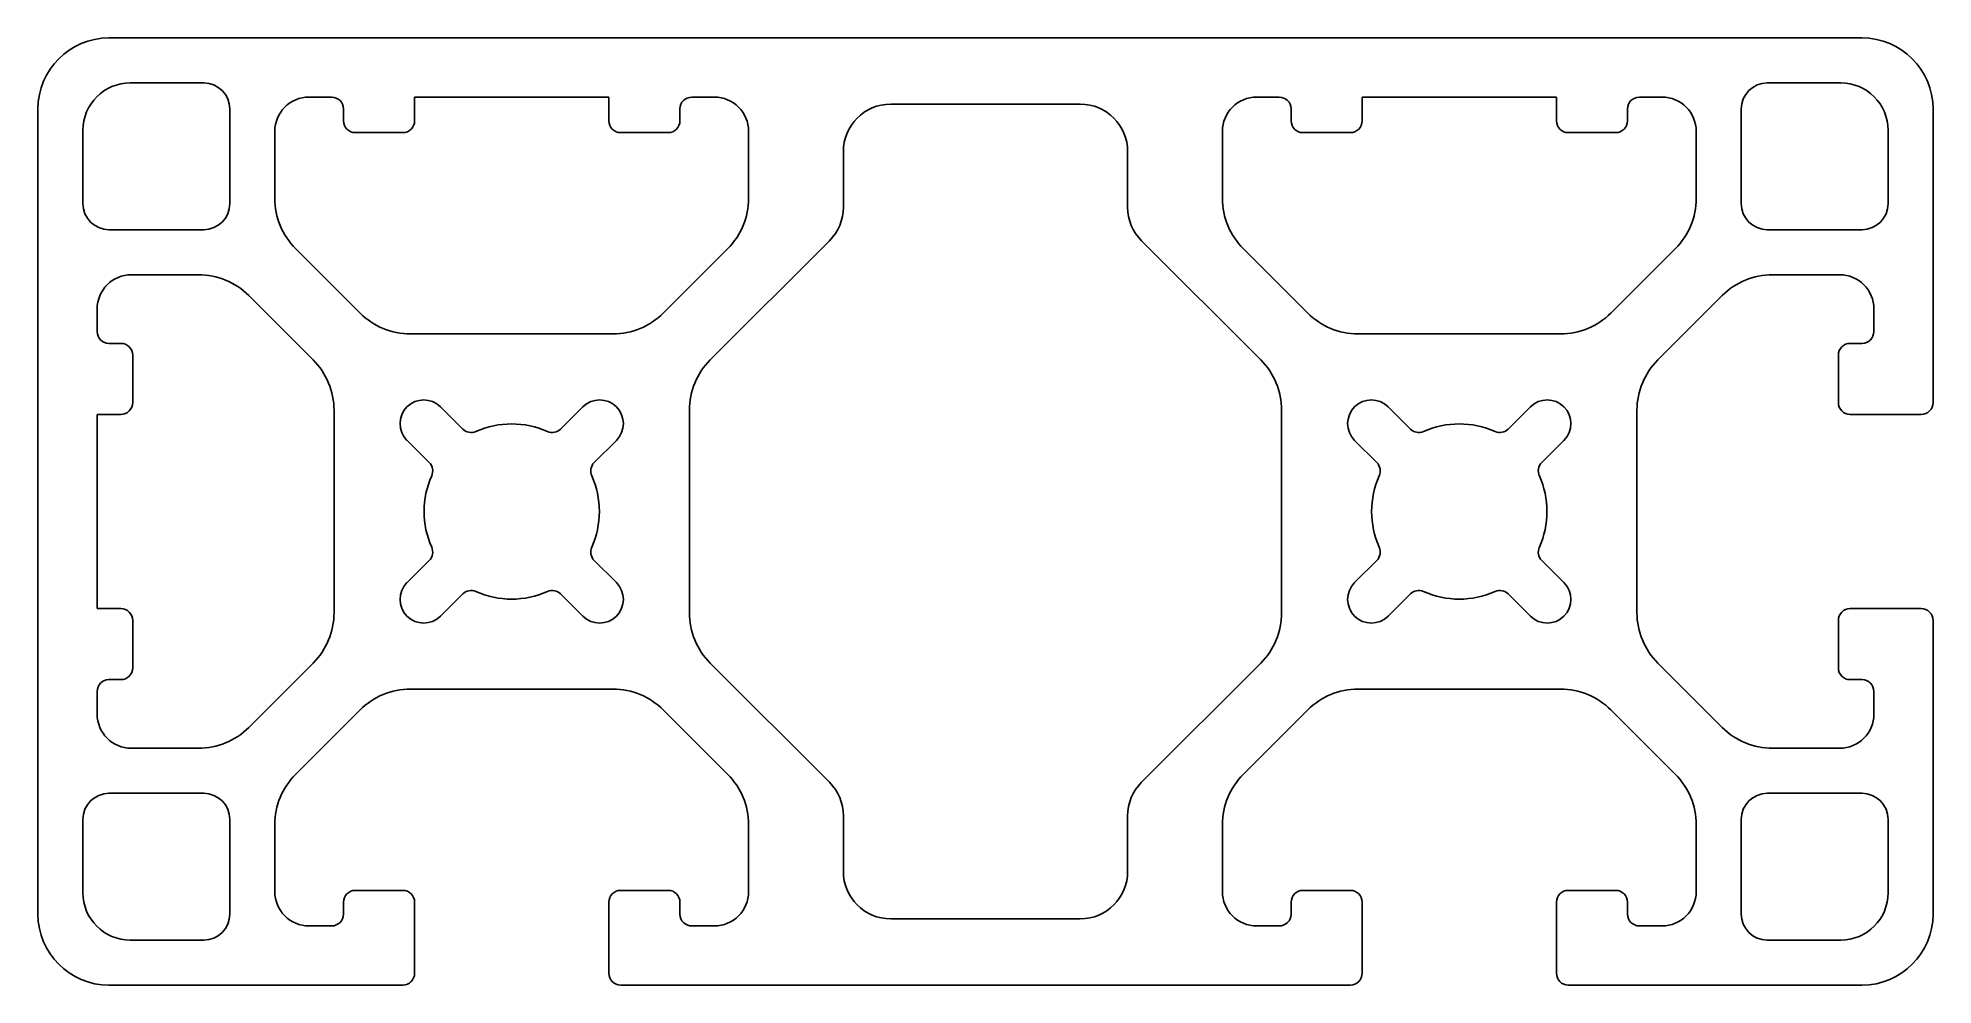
# Model space of a CAD drawing. Extents: x 1842.2 to 1922.2, y 1519.6 to 1559.6.
import ezdxf

# ---------------------------------------------------------------- set-up
doc = ezdxf.new("R2010")
doc.units = 0
doc.layers.get('0').update_dxf_attribs({"linetype": 'CONTINUOUS'})

msp = doc.modelspace()

# ---------------------------------------------------------------- linework, layer by layer
for p, q in [((1919.183, 1559.624), (1845.183, 1559.624)), ((1846.083, 1557.724), (1849.183, 1557.724)), ((1915.183, 1557.724), (1918.283, 1557.724)), ((1853.633, 1557.124), (1854.583, 1557.124)), ((1858.083, 1556.124), (1858.083, 1557.124)), ((1858.083, 1557.124), (1866.283, 1557.124)), ((1866.283, 1557.124), (1866.283, 1556.124)), ((1869.783, 1557.124), (1870.733, 1557.124)), ((1878.183, 1556.824), (1886.183, 1556.824)), ((1893.633, 1557.124), (1894.583, 1557.124)), ((1898.083, 1556.124), (1898.083, 1557.124)), ((1898.083, 1557.124), (1906.283, 1557.124)), ((1906.283, 1557.124), (1906.283, 1556.124)), ((1909.783, 1557.124), (1910.733, 1557.124)), ((1842.183, 1556.624), (1842.183, 1522.624)), ((1850.283, 1556.624), (1850.283, 1552.624)), ((1855.083, 1556.624), (1855.083, 1556.124)), ((1869.283, 1556.124), (1869.283, 1556.624)), ((1895.083, 1556.624), (1895.083, 1556.124)), ((1909.283, 1556.124), (1909.283, 1556.624)), ((1914.083, 1552.624), (1914.083, 1556.624)), ((1922.183, 1544.224), (1922.183, 1556.624)), ((1844.083, 1552.624), (1844.083, 1555.724)), ((1852.183, 1552.847), (1852.183, 1555.674)), ((1855.583, 1555.624), (1857.583, 1555.624)), ((1866.783, 1555.624), (1868.783, 1555.624)), ((1872.183, 1555.674), (1872.183, 1552.847)), ((1892.183, 1552.847), (1892.183, 1555.674)), ((1895.583, 1555.624), (1897.583, 1555.624)), ((1906.783, 1555.624), (1908.783, 1555.624)), ((1912.183, 1555.674), (1912.183, 1552.847)), ((1920.283, 1555.724), (1920.283, 1552.624)), ((1876.183, 1552.473), (1876.183, 1554.824)), ((1888.183, 1554.824), (1888.183, 1552.473)), ((1849.183, 1551.524), (1845.183, 1551.524)), ((1919.183, 1551.524), (1915.183, 1551.524)), ((1855.784, 1548.003), (1853.061, 1550.725)), ((1871.304, 1550.725), (1868.581, 1548.003)), ((1870.561, 1546.023), (1875.597, 1551.058)), ((1888.768, 1551.058), (1893.804, 1546.023)), ((1895.784, 1548.003), (1893.061, 1550.725)), ((1911.304, 1550.725), (1908.581, 1548.003)), ((1846.133, 1549.624), (1848.96, 1549.624)), ((1915.405, 1549.624), (1918.233, 1549.624)), ((1844.683, 1547.224), (1844.683, 1548.174)), ((1851.081, 1548.745), (1853.804, 1546.023)), ((1910.561, 1546.023), (1913.284, 1548.745)), ((1919.683, 1548.174), (1919.683, 1547.224)), ((1845.683, 1546.724), (1845.183, 1546.724)), ((1866.46, 1547.124), (1857.905, 1547.124)), ((1906.46, 1547.124), (1897.905, 1547.124)), ((1919.183, 1546.724), (1918.683, 1546.724)), ((1846.183, 1544.224), (1846.183, 1546.224)), ((1918.183, 1546.224), (1918.183, 1544.224)), ((1859.177, 1544.044), (1860.116, 1543.105)), ((1864.249, 1543.105), (1865.188, 1544.044)), ((1899.177, 1544.044), (1900.116, 1543.105)), ((1904.249, 1543.105), (1905.188, 1544.044)), ((1844.683, 1535.524), (1844.683, 1543.724)), ((1844.683, 1543.724), (1845.683, 1543.724)), ((1854.683, 1543.902), (1854.683, 1535.347)), ((1869.683, 1535.347), (1869.683, 1543.902)), ((1894.683, 1543.902), (1894.683, 1535.347)), ((1909.683, 1535.347), (1909.683, 1543.902)), ((1918.683, 1543.724), (1921.683, 1543.724)), ((1858.702, 1541.691), (1857.763, 1542.629)), ((1866.602, 1542.629), (1865.664, 1541.691)), ((1898.702, 1541.691), (1897.763, 1542.629)), ((1906.602, 1542.629), (1905.664, 1541.691)), ((1857.763, 1536.619), (1858.702, 1537.557)), ((1865.664, 1537.557), (1866.602, 1536.619)), ((1897.763, 1536.619), (1898.702, 1537.557)), ((1905.664, 1537.557), (1906.602, 1536.619)), ((1860.116, 1536.143), (1859.177, 1535.205)), ((1865.188, 1535.205), (1864.249, 1536.143)), ((1900.116, 1536.143), (1899.177, 1535.205)), ((1905.188, 1535.205), (1904.249, 1536.143)), ((1845.683, 1535.524), (1844.683, 1535.524)), ((1921.683, 1535.524), (1918.683, 1535.524)), ((1846.183, 1533.024), (1846.183, 1535.024)), ((1918.183, 1535.024), (1918.183, 1533.024)), ((1922.183, 1522.624), (1922.183, 1535.024)), ((1853.804, 1533.225), (1851.081, 1530.503)), ((1875.597, 1528.19), (1870.561, 1533.225)), ((1893.804, 1533.225), (1888.768, 1528.19)), ((1913.284, 1530.503), (1910.561, 1533.225)), ((1844.683, 1531.074), (1844.683, 1532.024)), ((1845.183, 1532.524), (1845.683, 1532.524)), ((1857.905, 1532.124), (1866.46, 1532.124)), ((1897.905, 1532.124), (1906.46, 1532.124)), ((1918.683, 1532.524), (1919.183, 1532.524)), ((1919.683, 1532.024), (1919.683, 1531.074)), ((1853.061, 1528.523), (1855.784, 1531.245)), ((1868.581, 1531.245), (1871.304, 1528.523)), ((1893.061, 1528.523), (1895.784, 1531.245)), ((1908.581, 1531.245), (1911.304, 1528.523)), ((1848.96, 1529.624), (1846.133, 1529.624)), ((1918.233, 1529.624), (1915.405, 1529.624)), ((1845.183, 1527.724), (1849.183, 1527.724)), ((1915.183, 1527.724), (1919.183, 1527.724)), ((1844.083, 1523.524), (1844.083, 1526.624)), ((1850.283, 1526.624), (1850.283, 1522.624)), ((1852.183, 1523.574), (1852.183, 1526.402)), ((1872.183, 1526.402), (1872.183, 1523.574)), ((1876.183, 1524.424), (1876.183, 1526.776)), ((1888.183, 1526.776), (1888.183, 1524.424)), ((1892.183, 1523.574), (1892.183, 1526.402)), ((1912.183, 1526.402), (1912.183, 1523.574)), ((1914.083, 1522.624), (1914.083, 1526.624)), ((1920.283, 1526.624), (1920.283, 1523.524)), ((1857.583, 1523.624), (1855.583, 1523.624)), ((1868.783, 1523.624), (1866.783, 1523.624)), ((1897.583, 1523.624), (1895.583, 1523.624)), ((1908.783, 1523.624), (1906.783, 1523.624)), ((1855.083, 1523.124), (1855.083, 1522.624)), ((1858.083, 1520.124), (1858.083, 1523.124)), ((1866.283, 1523.124), (1866.283, 1520.124)), ((1869.283, 1522.624), (1869.283, 1523.124)), ((1886.183, 1522.424), (1878.183, 1522.424)), ((1895.083, 1523.124), (1895.083, 1522.624)), ((1898.083, 1520.124), (1898.083, 1523.124)), ((1906.283, 1523.124), (1906.283, 1520.124)), ((1909.283, 1522.624), (1909.283, 1523.124)), ((1854.583, 1522.124), (1853.633, 1522.124)), ((1870.733, 1522.124), (1869.783, 1522.124)), ((1894.583, 1522.124), (1893.633, 1522.124)), ((1910.733, 1522.124), (1909.783, 1522.124)), ((1849.183, 1521.524), (1846.083, 1521.524)), ((1918.283, 1521.524), (1915.183, 1521.524)), ((1845.183, 1519.624), (1857.583, 1519.624)), ((1866.783, 1519.624), (1897.583, 1519.624)), ((1906.783, 1519.624), (1919.183, 1519.624))]:
    msp.add_line(p, q)
for centre, radius, start, end in [((1845.183, 1556.624), 3, 90, 180), ((1919.183, 1556.624), 3, 0, 90), ((1846.083, 1555.724), 2, 90, 180), ((1849.183, 1556.624), 1.1, 0, 90), ((1915.183, 1556.624), 1.1, 90, 180), ((1918.283, 1555.724), 2, 0, 90), ((1853.633, 1555.674), 1.45, 90, 180), ((1854.583, 1556.624), 0.5, 0, 90), ((1869.783, 1556.624), 0.5, 90, 180), ((1870.733, 1555.674), 1.45, 0, 90), ((1878.183, 1554.824), 2, 90, 180), ((1886.183, 1554.824), 2, 0, 90), ((1893.633, 1555.674), 1.45, 90, 180), ((1894.583, 1556.624), 0.5, 0, 90), ((1909.783, 1556.624), 0.5, 90, 180), ((1910.733, 1555.674), 1.45, 0, 90), ((1855.583, 1556.124), 0.5, 180, 270), ((1857.583, 1556.124), 0.5, 270, 0), ((1866.783, 1556.124), 0.5, 180, 270), ((1868.783, 1556.124), 0.5, 270, 0), ((1895.583, 1556.124), 0.5, 180, 270), ((1897.583, 1556.124), 0.5, 270, 360), ((1906.783, 1556.124), 0.5, 180, 270), ((1908.783, 1556.124), 0.5, 270, 0), ((1855.183, 1552.847), 3, 180, 225), ((1869.183, 1552.847), 3, 315, 0), ((1895.183, 1552.847), 3, 180, 225), ((1909.183, 1552.847), 3, 315, 0), ((1845.183, 1552.624), 1.1, 180, 270), ((1849.183, 1552.624), 1.1, 270, 360), ((1874.183, 1552.473), 2, 315, 0), ((1890.183, 1552.473), 2, 180, 225), ((1915.183, 1552.624), 1.1, 180, 270), ((1919.183, 1552.624), 1.1, 270, 0), ((1846.133, 1548.174), 1.45, 90, 180), ((1848.96, 1546.624), 3, 45, 90), ((1915.405, 1546.624), 3, 90, 135), ((1918.233, 1548.174), 1.45, 0, 90), ((1857.905, 1550.124), 3, 225, 270), ((1866.46, 1550.124), 3, 270, 315), ((1897.905, 1550.124), 3, 225, 270), ((1906.46, 1550.124), 3, 270, 315), ((1845.183, 1547.224), 0.5, 180, 270), ((1919.183, 1547.224), 0.5, 270, 0), ((1845.683, 1546.224), 0.5, 0, 90), ((1918.683, 1546.224), 0.5, 90, 180), ((1851.683, 1543.902), 3, 0, 45), ((1872.683, 1543.902), 3, 135, 180), ((1891.683, 1543.902), 3, 0, 45), ((1912.683, 1543.902), 3, 135, 180), ((1845.683, 1544.224), 0.5, 270, 0), ((1858.47, 1543.336), 1, 45, 225), ((1865.895, 1543.336), 1, 315, 135), ((1898.47, 1543.336), 1, 45, 225), ((1905.895, 1543.336), 1, 315, 135), ((1918.683, 1544.224), 0.5, 180, 270), ((1921.683, 1544.224), 0.5, 270, 0), ((1862.183, 1539.624), 3.7, 65.92483, 114.07517), ((1902.183, 1539.624), 3.7, 65.92483, 114.07517), ((1860.469, 1543.459), 0.5, 225, 294.07517), ((1863.896, 1543.459), 0.5, 245.92483, 315), ((1900.469, 1543.459), 0.5, 225, 294.07517), ((1903.896, 1543.459), 0.5, 245.92483, 315), ((1858.348, 1541.337), 0.5, 335.92483, 45), ((1866.017, 1541.337), 0.5, 135, 204.07517), ((1898.348, 1541.337), 0.5, 335.92483, 45), ((1906.017, 1541.337), 0.5, 135, 204.07517), ((1862.183, 1539.624), 3.7, 155.92483, 204.07517), ((1862.183, 1539.624), 3.7, 335.92483, 24.07517), ((1902.183, 1539.624), 3.7, 155.92483, 204.07517), ((1902.183, 1539.624), 3.7, 335.92483, 24.07517), ((1858.348, 1537.911), 0.5, 315, 24.07517), ((1866.017, 1537.911), 0.5, 155.92483, 225), ((1898.348, 1537.911), 0.5, 315, 24.07517), ((1906.017, 1537.911), 0.5, 155.92483, 225), ((1858.47, 1535.912), 1, 135, 315), ((1860.469, 1535.789), 0.5, 65.92483, 135), ((1862.183, 1539.624), 3.7, 245.92483, 294.07517), ((1863.896, 1535.789), 0.5, 45, 114.07517), ((1865.895, 1535.912), 1, 225, 45), ((1898.47, 1535.912), 1, 135, 315), ((1900.469, 1535.789), 0.5, 65.92483, 135), ((1902.183, 1539.624), 3.7, 245.92483, 294.07517), ((1903.896, 1535.789), 0.5, 45, 114.07517), ((1905.895, 1535.912), 1, 225, 45), ((1845.683, 1535.024), 0.5, 0, 90), ((1851.683, 1535.347), 3, 315, 0), ((1872.683, 1535.347), 3, 180, 225), ((1891.683, 1535.347), 3, 315, 0), ((1912.683, 1535.347), 3, 180, 225), ((1918.683, 1535.024), 0.5, 90, 180), ((1921.683, 1535.024), 0.5, 0, 90), ((1845.683, 1533.024), 0.5, 270, 0), ((1918.683, 1533.024), 0.5, 180, 270), ((1845.183, 1532.024), 0.5, 90, 180), ((1857.905, 1529.124), 3, 90, 135), ((1866.46, 1529.124), 3, 45, 90), ((1897.905, 1529.124), 3, 90, 135), ((1906.46, 1529.124), 3, 45, 90), ((1919.183, 1532.024), 0.5, 0, 90), ((1846.133, 1531.074), 1.45, 180, 270), ((1848.96, 1532.624), 3, 270, 315), ((1915.405, 1532.624), 3, 225, 270), ((1918.233, 1531.074), 1.45, 270, 360), ((1855.183, 1526.402), 3, 135, 180), ((1869.183, 1526.402), 3, 0, 45), ((1874.183, 1526.776), 2, 0, 45), ((1890.183, 1526.776), 2, 135, 180), ((1895.183, 1526.402), 3, 135, 180), ((1909.183, 1526.402), 3, 0, 45), ((1845.183, 1526.624), 1.1, 90, 180), ((1849.183, 1526.624), 1.1, 0, 90), ((1915.183, 1526.624), 1.1, 90, 180), ((1919.183, 1526.624), 1.1, 0, 90), ((1878.183, 1524.424), 2, 180, 270), ((1886.183, 1524.424), 2, 270, 360), ((1846.083, 1523.524), 2, 180, 270), ((1853.633, 1523.574), 1.45, 180, 270), ((1855.583, 1523.124), 0.5, 90, 180), ((1857.583, 1523.124), 0.5, 0, 90), ((1866.783, 1523.124), 0.5, 90, 180), ((1868.783, 1523.124), 0.5, 0, 90), ((1870.733, 1523.574), 1.45, 270, 360), ((1893.633, 1523.574), 1.45, 180, 270), ((1895.583, 1523.124), 0.5, 90, 180), ((1897.583, 1523.124), 0.5, 0, 90), ((1906.783, 1523.124), 0.5, 90, 180), ((1908.783, 1523.124), 0.5, 0, 90), ((1910.733, 1523.574), 1.45, 270, 0), ((1918.283, 1523.524), 2, 270, 360), ((1845.183, 1522.624), 3, 180, 270), ((1849.183, 1522.624), 1.1, 270, 360), ((1854.583, 1522.624), 0.5, 270, 0), ((1869.783, 1522.624), 0.5, 180, 270), ((1894.583, 1522.624), 0.5, 270, 0), ((1909.783, 1522.624), 0.5, 180, 270), ((1915.183, 1522.624), 1.1, 180, 270), ((1919.183, 1522.624), 3, 270, 0), ((1857.583, 1520.124), 0.5, 270, 0), ((1866.783, 1520.124), 0.5, 180, 270), ((1897.583, 1520.124), 0.5, 270, 0), ((1906.783, 1520.124), 0.5, 180, 270)]:
    msp.add_arc(centre, radius, start, end)

doc.saveas('drawing.dxf')
